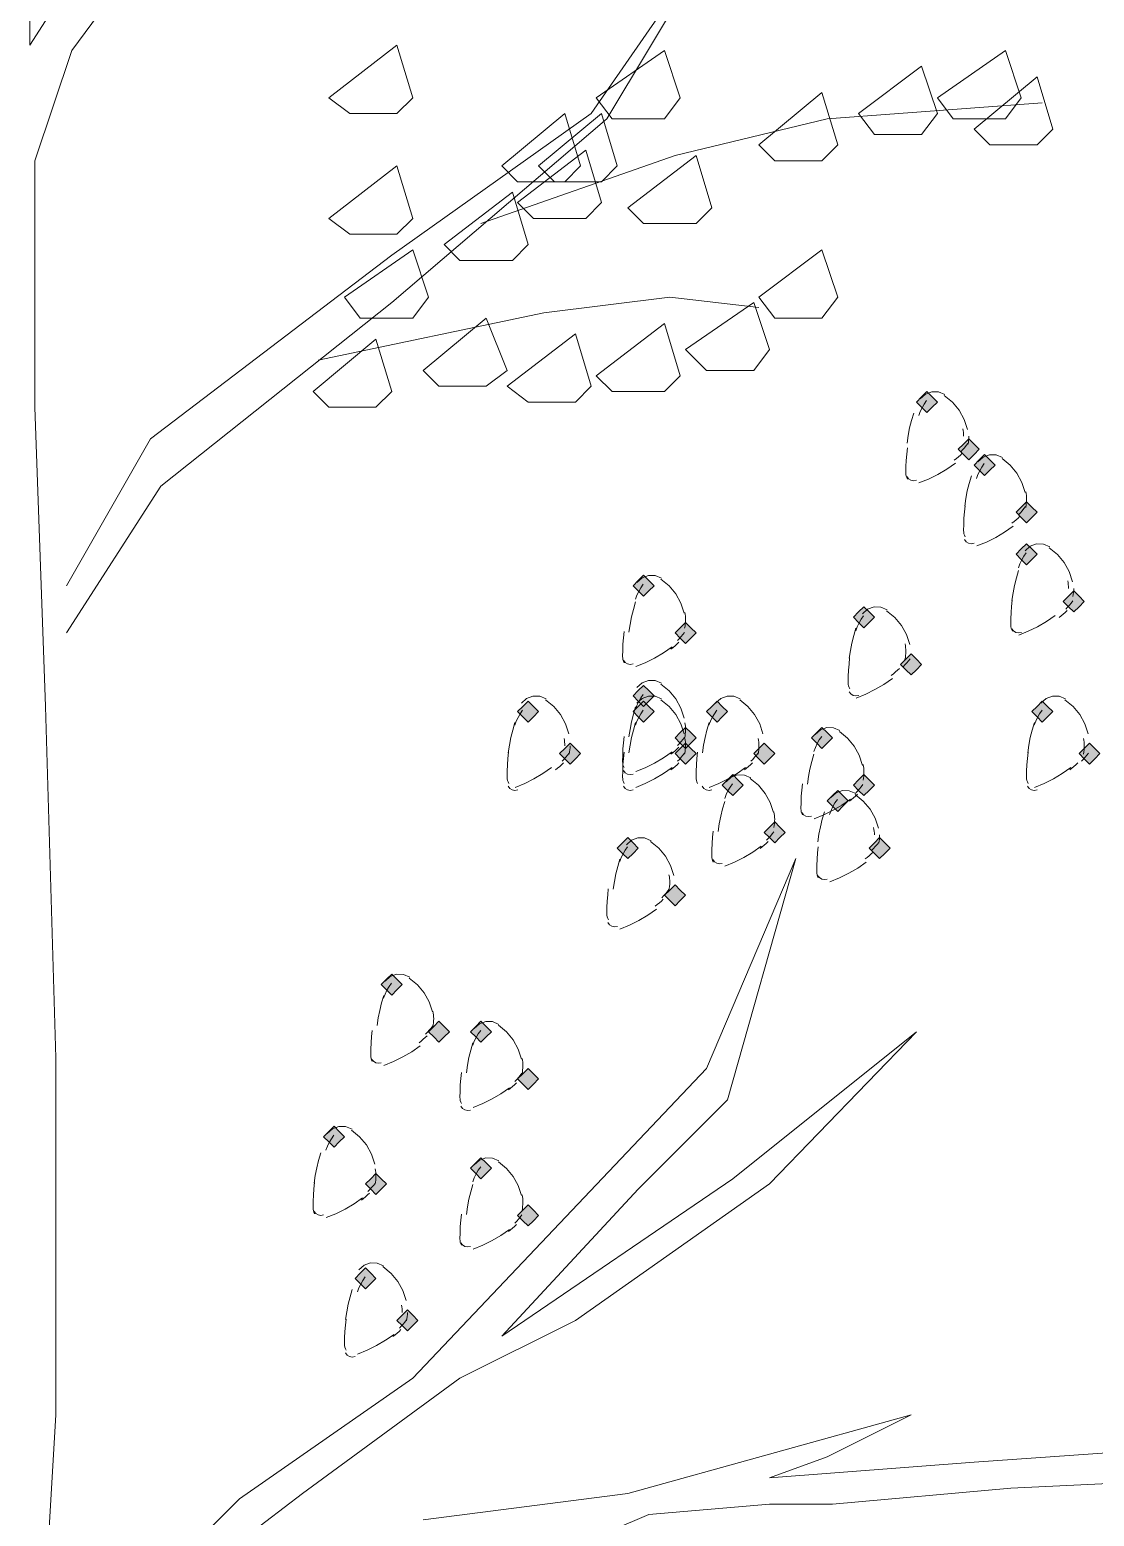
# Model space of a CAD drawing. Header units: millimetres. Extents: x 0 to 420, y 0 to 297.
# Drawn here: x 347.83 to 352.13, y 91.12 to 97.11 of the extents above; entities that cross this region are included whole.
import ezdxf

# ---------------------------------------------------------------- set-up
doc = ezdxf.new("R2010")
doc.units = ezdxf.units.MM

msp = doc.modelspace()

# ---------------------------------------------------------------- hatches: boundary and pattern name
for points in [[(351.4513, 95.6522), (351.4302, 95.631), (351.409, 95.6098), (351.4302, 95.5887), (351.4513, 95.5675), (351.4725, 95.5887), (351.4937, 95.6098), (351.4725, 95.631), (351.4513, 95.6522)], [(351.6207, 95.4617), (351.5995, 95.4405), (351.5783, 95.4193), (351.5995, 95.3982), (351.6207, 95.377), (351.6418, 95.3982), (351.663, 95.4193), (351.6418, 95.4405), (351.6207, 95.4617)], [(351.6842, 95.3982), (351.663, 95.377), (351.6418, 95.3558), (351.663, 95.3347), (351.6842, 95.3135), (351.7053, 95.3347), (351.7265, 95.3558), (351.7053, 95.377), (351.6842, 95.3982)], [(351.8535, 95.2077), (351.8323, 95.1865), (351.8112, 95.1653), (351.8323, 95.1441), (351.8535, 95.123), (351.8747, 95.1441), (351.8958, 95.1653), (351.8747, 95.1865), (351.8535, 95.2077)], [(351.8535, 95.0383), (351.8323, 95.0172), (351.8112, 94.996), (351.8323, 94.9748), (351.8535, 94.9537), (351.8747, 94.9748), (351.8958, 94.996), (351.8747, 95.0172), (351.8535, 95.0383)], [(350.3083, 94.9113), (350.2872, 94.8902), (350.266, 94.869), (350.2872, 94.8478), (350.3083, 94.8267), (350.3295, 94.8478), (350.3507, 94.869), (350.3295, 94.8902), (350.3083, 94.9113)], [(352.044, 94.8478), (352.0228, 94.8267), (352.0017, 94.8055), (352.0228, 94.7843), (352.044, 94.7632), (352.0652, 94.7843), (352.0863, 94.8055), (352.0652, 94.8267), (352.044, 94.8478)], [(351.1973, 94.7843), (351.1762, 94.7632), (351.155, 94.742), (351.1762, 94.7208), (351.1973, 94.6997), (351.2185, 94.7208), (351.2397, 94.742), (351.2185, 94.7632), (351.1973, 94.7843)], [(350.4777, 94.7208), (350.4565, 94.6997), (350.4353, 94.6785), (350.4565, 94.6573), (350.4777, 94.6362), (350.4988, 94.6573), (350.52, 94.6785), (350.4988, 94.6997), (350.4777, 94.7208)], [(351.3878, 94.5938), (351.3667, 94.5727), (351.3455, 94.5515), (351.3667, 94.5303), (351.3878, 94.5092), (351.409, 94.5303), (351.4302, 94.5515), (351.409, 94.5727), (351.3878, 94.5938)], [(350.3083, 94.4668), (350.2872, 94.4457), (350.266, 94.4245), (350.2872, 94.4033), (350.3083, 94.3822), (350.3295, 94.4033), (350.3507, 94.4245), (350.3295, 94.4457), (350.3083, 94.4668)], [(349.8427, 94.4033), (349.8215, 94.3822), (349.8003, 94.361), (349.8215, 94.3398), (349.8427, 94.3187), (349.8638, 94.3398), (349.885, 94.361), (349.8638, 94.3822), (349.8427, 94.4033)], [(350.3083, 94.4033), (350.2872, 94.3822), (350.266, 94.361), (350.2872, 94.3398), (350.3083, 94.3187), (350.3295, 94.3398), (350.3507, 94.361), (350.3295, 94.3822), (350.3083, 94.4033)], [(350.6047, 94.4033), (350.5835, 94.3822), (350.5623, 94.361), (350.5835, 94.3398), (350.6047, 94.3187), (350.6258, 94.3398), (350.647, 94.361), (350.6258, 94.3822), (350.6047, 94.4033)], [(351.917, 94.4033), (351.8958, 94.3822), (351.8747, 94.361), (351.8958, 94.3398), (351.917, 94.3187), (351.9382, 94.3398), (351.9593, 94.361), (351.9382, 94.3822), (351.917, 94.4033)], [(350.4777, 94.2975), (350.4565, 94.2763), (350.4353, 94.2552), (350.4565, 94.234), (350.4777, 94.2128), (350.4988, 94.234), (350.52, 94.2552), (350.4988, 94.2763), (350.4777, 94.2975)], [(351.028, 94.2975), (351.0068, 94.2763), (350.9857, 94.2552), (351.0068, 94.234), (351.028, 94.2128), (351.0492, 94.234), (351.0703, 94.2552), (351.0492, 94.2763), (351.028, 94.2975)], [(350.012, 94.234), (349.9908, 94.2128), (349.9697, 94.1917), (349.9908, 94.1705), (350.012, 94.1493), (350.0332, 94.1705), (350.0543, 94.1917), (350.0332, 94.2128), (350.012, 94.234)], [(350.4777, 94.234), (350.4565, 94.2128), (350.4353, 94.1917), (350.4565, 94.1705), (350.4777, 94.1493), (350.4988, 94.1705), (350.52, 94.1917), (350.4988, 94.2128), (350.4777, 94.234)], [(350.7952, 94.234), (350.774, 94.2128), (350.7528, 94.1917), (350.774, 94.1705), (350.7952, 94.1493), (350.8163, 94.1705), (350.8375, 94.1917), (350.8163, 94.2128), (350.7952, 94.234)], [(352.1075, 94.234), (352.0863, 94.2128), (352.0652, 94.1917), (352.0863, 94.1705), (352.1075, 94.1493), (352.1287, 94.1705), (352.1498, 94.1917), (352.1287, 94.2128), (352.1075, 94.234)], [(350.6682, 94.107), (350.647, 94.0858), (350.6258, 94.0647), (350.647, 94.0435), (350.6682, 94.0223), (350.6893, 94.0435), (350.7105, 94.0647), (350.6893, 94.0858), (350.6682, 94.107)], [(351.1973, 94.107), (351.1762, 94.0858), (351.155, 94.0647), (351.1762, 94.0435), (351.1973, 94.0223), (351.2185, 94.0435), (351.2397, 94.0647), (351.2185, 94.0858), (351.1973, 94.107)], [(351.0915, 94.0435), (351.0703, 94.0223), (351.0492, 94.0012), (351.0703, 93.98), (351.0915, 93.9588), (351.1127, 93.98), (351.1338, 94.0012), (351.1127, 94.0223), (351.0915, 94.0435)], [(350.8375, 93.9165), (350.8163, 93.8953), (350.7952, 93.8742), (350.8163, 93.853), (350.8375, 93.8318), (350.8587, 93.853), (350.8798, 93.8742), (350.8587, 93.8953), (350.8375, 93.9165)], [(350.2448, 93.853), (350.2237, 93.8318), (350.2025, 93.8107), (350.2237, 93.7895), (350.2448, 93.7683), (350.266, 93.7895), (350.2872, 93.8107), (350.266, 93.8318), (350.2448, 93.853)], [(351.2608, 93.853), (351.2397, 93.8318), (351.2185, 93.8107), (351.2397, 93.7895), (351.2608, 93.7683), (351.282, 93.7895), (351.3032, 93.8107), (351.282, 93.8318), (351.2608, 93.853)], [(350.4353, 93.6625), (350.4142, 93.6413), (350.393, 93.6202), (350.4142, 93.599), (350.4353, 93.5778), (350.4565, 93.599), (350.4777, 93.6202), (350.4565, 93.6413), (350.4353, 93.6625)], [(349.2923, 93.3027), (349.2712, 93.2815), (349.25, 93.2603), (349.2712, 93.2392), (349.2923, 93.218), (349.3135, 93.2392), (349.3347, 93.2603), (349.3135, 93.2815), (349.2923, 93.3027)], [(349.4828, 93.1122), (349.4617, 93.091), (349.4405, 93.0698), (349.4617, 93.0487), (349.4828, 93.0275), (349.504, 93.0487), (349.5252, 93.0698), (349.504, 93.091), (349.4828, 93.1122)], [(349.6522, 93.1122), (349.631, 93.091), (349.6098, 93.0698), (349.631, 93.0487), (349.6522, 93.0275), (349.6733, 93.0487), (349.6945, 93.0698), (349.6733, 93.091), (349.6522, 93.1122)], [(349.8427, 92.9217), (349.8215, 92.9005), (349.8003, 92.8793), (349.8215, 92.8582), (349.8427, 92.837), (349.8638, 92.8582), (349.885, 92.8793), (349.8638, 92.9005), (349.8427, 92.9217)], [(349.0595, 92.6888), (349.0383, 92.6677), (349.0172, 92.6465), (349.0383, 92.6253), (349.0595, 92.6042), (349.0807, 92.6253), (349.1018, 92.6465), (349.0807, 92.6677), (349.0595, 92.6888)], [(349.6522, 92.5618), (349.631, 92.5407), (349.6098, 92.5195), (349.631, 92.4983), (349.6522, 92.4772), (349.6733, 92.4983), (349.6945, 92.5195), (349.6733, 92.5407), (349.6522, 92.5618)], [(349.2288, 92.4983), (349.2077, 92.4772), (349.1865, 92.456), (349.2077, 92.4348), (349.2288, 92.4137), (349.25, 92.4348), (349.2712, 92.456), (349.25, 92.4772), (349.2288, 92.4983)], [(349.8427, 92.3713), (349.8215, 92.3502), (349.8003, 92.329), (349.8215, 92.3078), (349.8427, 92.2867), (349.8638, 92.3078), (349.885, 92.329), (349.8638, 92.3502), (349.8427, 92.3713)], [(349.1865, 92.1173), (349.1653, 92.0962), (349.1442, 92.075), (349.1653, 92.0538), (349.1865, 92.0327), (349.2077, 92.0538), (349.2288, 92.075), (349.2077, 92.0962), (349.1865, 92.1173)], [(349.3558, 91.948), (349.3347, 91.9268), (349.3135, 91.9057), (349.3347, 91.8845), (349.3558, 91.8633), (349.377, 91.8845), (349.3982, 91.9057), (349.377, 91.9268), (349.3558, 91.948)]]:
    msp.add_hatch(color=7).paths.add_polyline_path(points)

# ---------------------------------------------------------------- linework, layer by layer
at = {"lineweight": 13}
for points in [[(347.8318, 97.2397), (347.8318, 97.0492), (348.0223, 97.3455), (348.4668, 97.8535), (348.9325, 98.044), (349.9485, 98.5308), (350.8375, 99.4622), (350.6682, 99.1023), (350.1602, 98.5308), (349.6522, 98.2133), (348.9748, 97.8958), (349.4828, 97.8747), (348.7843, 97.7688), (348.4245, 97.5995), (348.0012, 97.028), (347.853, 96.5835), (347.853, 95.5887), (347.8953, 94.3822), (347.9377, 92.964), (347.9377, 91.5247), (347.853, 90.0853)], [(347.98, 94.869), (348.3187, 95.4617), (349.2923, 96.2025), (350.0967, 96.774), (350.6682, 97.5995)], [(347.98, 94.6785), (348.361, 95.2712), (349.2923, 96.012), (350.1602, 96.7528), (350.6682, 97.5995)], [(349.6522, 96.3295), (350.4353, 96.6047), (351.0492, 96.7528), (351.917, 96.8163)], [(348.996, 95.7792), (349.9062, 95.9697), (350.4142, 96.0332), (350.774, 95.9908)], [(351.5242, 95.6397), (351.4982, 95.6506), (351.4709, 95.6512), (351.4453, 95.6418), (351.4242, 95.6231)], [(351.4503, 95.6155), (351.4406, 95.6016), (351.432, 95.5868), (351.4248, 95.5714), (351.4188, 95.5555)], [(351.6154, 95.4991), (351.6023, 95.5397), (351.5818, 95.5766), (351.5547, 95.6091), (351.5217, 95.636)], [(351.3982, 95.5656), (351.3893, 95.5357), (351.3818, 95.5055), (351.3759, 95.475), (351.3714, 95.4442)], [(351.5995, 95.4723), (351.5993, 95.4797), (351.5987, 95.4872), (351.5977, 95.4946), (351.5963, 95.502)], [(351.6171, 95.439), (351.6187, 95.4472), (351.6198, 95.4555), (351.6205, 95.4639), (351.6207, 95.4723)], [(351.3727, 95.4248), (351.3701, 95.3996), (351.3682, 95.3745), (351.3671, 95.3493), (351.3667, 95.3241)], [(351.562, 95.3753), (351.5704, 95.3819), (351.5786, 95.3888), (351.5866, 95.3959), (351.5943, 95.4034)], [(351.5881, 95.4096), (351.5957, 95.4175), (351.603, 95.4256), (351.6101, 95.434), (351.6169, 95.4426)], [(351.4196, 95.2834), (351.4585, 95.2991), (351.4961, 95.3177), (351.5322, 95.339), (351.5667, 95.363)], [(351.6832, 95.3615), (351.6734, 95.3476), (351.6648, 95.3328), (351.6576, 95.3174), (351.6516, 95.3015)], [(351.757, 95.3857), (351.731, 95.3966), (351.7037, 95.3971), (351.6781, 95.3878), (351.6571, 95.3691)], [(351.8482, 95.2451), (351.8351, 95.2857), (351.8146, 95.3226), (351.7876, 95.3551), (351.7545, 95.382)], [(351.3667, 95.3241), (351.3671, 95.3176), (351.3682, 95.3113), (351.3702, 95.3051), (351.3729, 95.2992)], [(351.3704, 95.3092), (351.3775, 95.3002), (351.387, 95.2944), (351.3979, 95.2923), (351.4092, 95.2942)], [(351.631, 95.3116), (351.6221, 95.2817), (351.6146, 95.2515), (351.6087, 95.221), (351.6042, 95.1901)], [(351.8535, 95.2183), (351.8533, 95.2258), (351.8527, 95.2332), (351.8517, 95.2406), (351.8503, 95.248)], [(351.6056, 95.1919), (351.6029, 95.1668), (351.601, 95.1417), (351.5999, 95.1165), (351.5995, 95.0912)], [(351.8209, 95.1556), (351.8285, 95.1635), (351.8359, 95.1716), (351.843, 95.18), (351.8498, 95.1886)], [(351.85, 95.185), (351.8515, 95.1932), (351.8526, 95.2015), (351.8533, 95.2099), (351.8535, 95.2183)], [(351.6525, 95.0293), (351.6914, 95.0451), (351.729, 95.0637), (351.7651, 95.085), (351.7995, 95.109)], [(351.7948, 95.1213), (351.8032, 95.1279), (351.8115, 95.1348), (351.8194, 95.142), (351.8271, 95.1494)], [(351.5995, 95.0912), (351.5999, 95.0848), (351.6011, 95.0784), (351.603, 95.0723), (351.6057, 95.0664)], [(351.6032, 95.0552), (351.6103, 95.0462), (351.6198, 95.0405), (351.6308, 95.0383), (351.642, 95.0402)], [(351.8525, 95.0017), (351.8427, 94.9877), (351.8342, 94.973), (351.8269, 94.9576), (351.821, 94.9416)], [(351.9475, 95.0259), (351.9215, 95.0368), (351.8943, 95.0373), (351.8686, 95.028), (351.8476, 95.0092)], [(352.0388, 94.8853), (352.0256, 94.9258), (352.0052, 94.9628), (351.9781, 94.9952), (351.9451, 95.0222)], [(351.8215, 94.9306), (351.8126, 94.9007), (351.8052, 94.8705), (351.7992, 94.84), (351.7947, 94.8092)], [(350.3073, 94.8747), (350.2976, 94.8607), (350.289, 94.846), (350.2818, 94.8306), (350.2758, 94.8146)], [(350.3812, 94.8989), (350.3552, 94.9098), (350.3279, 94.9103), (350.3023, 94.901), (350.2812, 94.8822)], [(350.4724, 94.7583), (350.4593, 94.7988), (350.4388, 94.8358), (350.4117, 94.8682), (350.3787, 94.8952)], [(352.0228, 94.8584), (352.0226, 94.8659), (352.022, 94.8734), (352.021, 94.8808), (352.0196, 94.8881)], [(350.2763, 94.8036), (350.2674, 94.7737), (350.26, 94.7435), (350.254, 94.713), (350.2495, 94.6822)], [(351.7961, 94.8109), (351.7934, 94.7858), (351.7915, 94.7607), (351.7904, 94.7355), (351.79, 94.7102)], [(352.0114, 94.7746), (352.019, 94.7825), (352.0264, 94.7906), (352.0334, 94.799), (352.0402, 94.8076)], [(352.0405, 94.8251), (352.042, 94.8334), (352.0431, 94.8417), (352.0438, 94.85), (352.044, 94.8584)], [(350.4777, 94.7314), (350.4775, 94.7389), (350.4769, 94.7464), (350.4759, 94.7538), (350.4744, 94.7611)], [(351.1963, 94.7477), (351.1866, 94.7337), (351.178, 94.719), (351.1707, 94.7036), (351.1648, 94.6876)], [(351.2913, 94.7719), (351.2653, 94.7828), (351.2381, 94.7833), (351.2124, 94.774), (351.1914, 94.7552)], [(351.3826, 94.6313), (351.3694, 94.6718), (351.349, 94.7088), (351.3219, 94.7412), (351.2889, 94.7682)], [(351.8218, 94.6695), (351.8607, 94.6853), (351.8983, 94.7038), (351.9344, 94.7251), (351.9689, 94.7492)], [(351.9853, 94.7403), (351.9937, 94.7469), (352.0019, 94.7538), (352.0099, 94.761), (352.0176, 94.7684)], [(350.2297, 94.6839), (350.2271, 94.6588), (350.2252, 94.6337), (350.2241, 94.6085), (350.2237, 94.5832)], [(350.4451, 94.6476), (350.4527, 94.6555), (350.46, 94.6636), (350.4671, 94.672), (350.4739, 94.6806)], [(350.4742, 94.6981), (350.4757, 94.7064), (350.4768, 94.7147), (350.4775, 94.723), (350.4777, 94.7314)], [(351.1653, 94.6978), (351.1564, 94.6679), (351.149, 94.6377), (351.143, 94.6071), (351.1385, 94.5763)], [(351.79, 94.7102), (351.7904, 94.7038), (351.7916, 94.6974), (351.7935, 94.6913), (351.7962, 94.6854)], [(351.7937, 94.6953), (351.8008, 94.6864), (351.8104, 94.6806), (351.8213, 94.6785), (351.8326, 94.6804)], [(350.2766, 94.5425), (350.3155, 94.5582), (350.3531, 94.5768), (350.3893, 94.5981), (350.4237, 94.6222)], [(350.419, 94.6133), (350.4274, 94.6199), (350.4356, 94.6268), (350.4436, 94.634), (350.4513, 94.6414)], [(351.3667, 94.6044), (351.3665, 94.6119), (351.3658, 94.6194), (351.3648, 94.6268), (351.3634, 94.6341)], [(350.2237, 94.5832), (350.2241, 94.5768), (350.2252, 94.5705), (350.2272, 94.5643), (350.2299, 94.5584)], [(350.2274, 94.5683), (350.2345, 94.5594), (350.244, 94.5536), (350.2549, 94.5515), (350.2662, 94.5534)], [(351.1399, 94.5781), (351.1373, 94.553), (351.1354, 94.5278), (351.1342, 94.5027), (351.1338, 94.4774)], [(351.3552, 94.5418), (351.3629, 94.5496), (351.3702, 94.5578), (351.3773, 94.5661), (351.3841, 94.5747)], [(351.3631, 94.5711), (351.3647, 94.5794), (351.3658, 94.5877), (351.3665, 94.596), (351.3667, 94.6044)], [(351.308, 94.5075), (351.3164, 94.5141), (351.3246, 94.521), (351.3326, 94.5281), (351.3403, 94.5356)], [(350.3812, 94.4756), (350.3552, 94.4865), (350.3279, 94.487), (350.3023, 94.4777), (350.2812, 94.4589)], [(350.4724, 94.3349), (350.4593, 94.3755), (350.4388, 94.4125), (350.4117, 94.4449), (350.3787, 94.4718)], [(351.1338, 94.4774), (351.1342, 94.471), (351.1354, 94.4646), (351.1373, 94.4585), (351.14, 94.4526)], [(351.1375, 94.4413), (351.1447, 94.4324), (351.1542, 94.4266), (351.1651, 94.4245), (351.1764, 94.4264)], [(351.1656, 94.4155), (351.2046, 94.4313), (351.2421, 94.4498), (351.2783, 94.4712), (351.3127, 94.4952)], [(349.9155, 94.4121), (349.8895, 94.423), (349.8623, 94.4235), (349.8366, 94.4141), (349.8156, 94.3954)], [(350.0068, 94.2714), (349.9936, 94.312), (349.9731, 94.349), (349.9461, 94.3814), (349.9131, 94.4083)], [(350.2763, 94.3802), (350.2674, 94.3504), (350.26, 94.3202), (350.254, 94.2896), (350.2495, 94.2588)], [(350.3073, 94.4302), (350.2976, 94.4162), (350.289, 94.4015), (350.2818, 94.3861), (350.2758, 94.3701)], [(350.3812, 94.4121), (350.3552, 94.423), (350.3279, 94.4235), (350.3023, 94.4141), (350.2812, 94.3954)], [(350.4724, 94.2714), (350.4593, 94.312), (350.4388, 94.349), (350.4117, 94.3814), (350.3787, 94.4083)], [(350.6987, 94.4121), (350.6727, 94.423), (350.6454, 94.4235), (350.6198, 94.4141), (350.5987, 94.3954)], [(350.7899, 94.2714), (350.7768, 94.312), (350.7563, 94.349), (350.7292, 94.3814), (350.6962, 94.4083)], [(352.011, 94.4121), (351.985, 94.423), (351.9578, 94.4235), (351.9321, 94.4141), (351.9111, 94.3954)], [(352.1022, 94.2714), (352.0891, 94.312), (352.0686, 94.349), (352.0416, 94.3814), (352.0085, 94.4083)], [(349.8205, 94.3667), (349.8107, 94.3527), (349.8022, 94.338), (349.7949, 94.3226), (349.789, 94.3066)], [(350.3073, 94.3667), (350.2976, 94.3527), (350.289, 94.338), (350.2818, 94.3226), (350.2758, 94.3066)], [(350.6037, 94.3667), (350.5939, 94.3527), (350.5854, 94.338), (350.5781, 94.3226), (350.5722, 94.3066)], [(351.916, 94.3667), (351.9062, 94.3527), (351.8977, 94.338), (351.8904, 94.3226), (351.8845, 94.3066)], [(349.7895, 94.3167), (349.7806, 94.2869), (349.7732, 94.2567), (349.7672, 94.2261), (349.7627, 94.1953)], [(350.2297, 94.2606), (350.2271, 94.2355), (350.2252, 94.2104), (350.2241, 94.1852), (350.2237, 94.1599)], [(350.2763, 94.3167), (350.2674, 94.2869), (350.26, 94.2567), (350.254, 94.2261), (350.2495, 94.1953)], [(350.4742, 94.2536), (350.4757, 94.2619), (350.4768, 94.2702), (350.4775, 94.2785), (350.4777, 94.2869)], [(350.4777, 94.2869), (350.4775, 94.2944), (350.4769, 94.3019), (350.4759, 94.3093), (350.4744, 94.3166)], [(350.5727, 94.3167), (350.5638, 94.2869), (350.5563, 94.2567), (350.5504, 94.2261), (350.5459, 94.1953)], [(351.027, 94.2609), (351.0172, 94.2469), (351.0087, 94.2322), (351.0014, 94.2168), (350.9955, 94.2008)], [(351.1009, 94.2851), (351.0748, 94.296), (351.0476, 94.2965), (351.0219, 94.2871), (351.0009, 94.2684)], [(351.1921, 94.1444), (351.1789, 94.185), (351.1585, 94.222), (351.1314, 94.2544), (351.0984, 94.2813)], [(351.885, 94.3167), (351.8761, 94.2869), (351.8687, 94.2567), (351.8627, 94.2261), (351.8582, 94.1953)], [(349.9908, 94.2234), (349.9906, 94.2309), (349.99, 94.2384), (349.989, 94.2458), (349.9876, 94.2532)], [(350.0085, 94.1902), (350.01, 94.1984), (350.0111, 94.2067), (350.0118, 94.2151), (350.012, 94.2234)], [(350.419, 94.19), (350.4274, 94.1966), (350.4356, 94.2035), (350.4436, 94.2106), (350.4513, 94.2181)], [(350.4451, 94.2243), (350.4527, 94.2321), (350.46, 94.2403), (350.4671, 94.2486), (350.4739, 94.2573)], [(350.4742, 94.1902), (350.4757, 94.1984), (350.4768, 94.2067), (350.4775, 94.2151), (350.4777, 94.2234)], [(350.4777, 94.2234), (350.4775, 94.2309), (350.4769, 94.2384), (350.4759, 94.2458), (350.4744, 94.2532)], [(350.7705, 94.1902), (350.772, 94.1984), (350.7731, 94.2067), (350.7738, 94.2151), (350.774, 94.2234)], [(350.774, 94.2234), (350.7738, 94.2309), (350.7732, 94.2384), (350.7722, 94.2458), (350.7708, 94.2532)], [(352.0828, 94.1902), (352.0844, 94.1984), (352.0855, 94.2067), (352.0861, 94.2151), (352.0863, 94.2234)], [(352.0863, 94.2234), (352.0861, 94.2309), (352.0855, 94.2384), (352.0845, 94.2458), (352.0831, 94.2532)], [(349.7641, 94.1971), (349.7614, 94.172), (349.7595, 94.1468), (349.7584, 94.1216), (349.758, 94.0964)], [(349.9533, 94.1265), (349.9617, 94.1331), (349.9699, 94.1399), (349.9779, 94.1471), (349.9856, 94.1545)], [(349.9794, 94.1607), (349.987, 94.1686), (349.9944, 94.1768), (350.0015, 94.1851), (350.0083, 94.1937)], [(350.2297, 94.1971), (350.2271, 94.172), (350.2252, 94.1468), (350.2241, 94.1216), (350.2237, 94.0964)], [(350.2237, 94.1599), (350.2241, 94.1535), (350.2252, 94.1471), (350.2272, 94.141), (350.2299, 94.1351)], [(350.2766, 94.1192), (350.3155, 94.1349), (350.3531, 94.1535), (350.3893, 94.1748), (350.4237, 94.1988)], [(350.419, 94.1265), (350.4274, 94.1331), (350.4356, 94.1399), (350.4436, 94.1471), (350.4513, 94.1545)], [(350.4451, 94.1607), (350.4527, 94.1686), (350.46, 94.1768), (350.4671, 94.1851), (350.4739, 94.1937)], [(350.5261, 94.1971), (350.5234, 94.172), (350.5215, 94.1468), (350.5204, 94.1216), (350.52, 94.0964)], [(350.7153, 94.1265), (350.7237, 94.1331), (350.732, 94.1399), (350.7399, 94.1471), (350.7476, 94.1545)], [(350.7414, 94.1607), (350.749, 94.1686), (350.7564, 94.1768), (350.7635, 94.1851), (350.7703, 94.1937)], [(350.996, 94.1897), (350.9871, 94.1599), (350.9797, 94.1297), (350.9737, 94.0991), (350.9692, 94.0683)], [(351.1973, 94.1176), (351.1971, 94.1251), (351.1965, 94.1325), (351.1955, 94.1399), (351.1941, 94.1473)], [(351.8596, 94.1971), (351.8569, 94.172), (351.855, 94.1468), (351.8539, 94.1216), (351.8535, 94.0964)], [(352.0277, 94.1265), (352.0361, 94.1331), (352.0443, 94.1399), (352.0522, 94.1471), (352.0599, 94.1545)], [(352.0749, 94.1607), (352.0825, 94.1686), (352.0899, 94.1768), (352.0969, 94.1851), (352.1037, 94.1937)], [(349.758, 94.0964), (349.7584, 94.09), (349.7596, 94.0836), (349.7615, 94.0775), (349.7642, 94.0716)], [(349.7898, 94.0557), (349.8287, 94.0714), (349.8663, 94.09), (349.9024, 94.1113), (349.9369, 94.1353)], [(350.2237, 94.0964), (350.2241, 94.09), (350.2252, 94.0836), (350.2272, 94.0775), (350.2299, 94.0716)], [(350.2274, 94.1238), (350.2345, 94.1149), (350.244, 94.1091), (350.2549, 94.107), (350.2662, 94.1089)], [(350.2766, 94.0557), (350.3155, 94.0714), (350.3531, 94.09), (350.3893, 94.1113), (350.4237, 94.1353)], [(350.52, 94.0964), (350.5204, 94.09), (350.5216, 94.0836), (350.5235, 94.0775), (350.5262, 94.0716)], [(350.573, 94.0557), (350.6119, 94.0714), (350.6495, 94.09), (350.6856, 94.1113), (350.72, 94.1353)], [(350.741, 94.0946), (350.715, 94.1055), (350.6877, 94.106), (350.6621, 94.0966), (350.6411, 94.0779)], [(350.8322, 93.954), (350.8191, 93.9945), (350.7986, 94.0315), (350.7716, 94.0639), (350.7385, 94.0909)], [(351.1938, 94.0843), (351.1954, 94.0926), (351.1965, 94.1008), (351.1971, 94.1092), (351.1973, 94.1176)], [(351.8535, 94.0964), (351.8539, 94.09), (351.8551, 94.0836), (351.857, 94.0775), (351.8597, 94.0716)], [(351.8853, 94.0557), (351.9242, 94.0714), (351.9618, 94.09), (351.9979, 94.1113), (352.0324, 94.1353)], [(349.7617, 94.0603), (349.7688, 94.0514), (349.7783, 94.0456), (349.7893, 94.0435), (349.8005, 94.0454)], [(350.2274, 94.0603), (350.2345, 94.0514), (350.244, 94.0456), (350.2549, 94.0435), (350.2662, 94.0454)], [(350.5449, 94.0603), (350.552, 94.0514), (350.5615, 94.0456), (350.5724, 94.0435), (350.5837, 94.0454)], [(350.6672, 94.0704), (350.6574, 94.0564), (350.6488, 94.0417), (350.6416, 94.0263), (350.6356, 94.0103)], [(350.9494, 94.0701), (350.9468, 94.045), (350.9449, 94.0198), (350.9437, 93.9947), (350.9433, 93.9694)], [(351.1644, 94.0311), (351.1383, 94.042), (351.1111, 94.0425), (351.0854, 94.0331), (351.0644, 94.0144)], [(351.1387, 93.9995), (351.1471, 94.0061), (351.1553, 94.013), (351.1632, 94.0201), (351.1709, 94.0276)], [(351.2556, 93.8904), (351.2424, 93.931), (351.222, 93.968), (351.1949, 94.0004), (351.1619, 94.0273)], [(351.1647, 94.0338), (351.1724, 94.0416), (351.1797, 94.0498), (351.1868, 94.0581), (351.1936, 94.0667)], [(351.8572, 94.0603), (351.8643, 94.0514), (351.8738, 94.0456), (351.8847, 94.0435), (351.896, 94.0454)], [(350.6362, 93.9992), (350.6273, 93.9694), (350.6198, 93.9392), (350.6138, 93.9086), (350.6093, 93.8778)], [(350.9433, 93.9694), (350.9437, 93.963), (350.9449, 93.9566), (350.9468, 93.9505), (350.9495, 93.9446)], [(350.9963, 93.9287), (351.0352, 93.9444), (351.0728, 93.963), (351.1089, 93.9843), (351.1434, 94.0083)], [(351.0905, 94.0069), (351.0807, 93.9929), (351.0722, 93.9782), (351.0649, 93.9628), (351.059, 93.9468)], [(350.834, 93.8938), (350.8355, 93.9021), (350.8366, 93.9104), (350.8373, 93.9187), (350.8375, 93.9271)], [(350.8375, 93.9271), (350.8373, 93.9346), (350.8367, 93.942), (350.8357, 93.9495), (350.8342, 93.9568)], [(350.9471, 93.9545), (350.9542, 93.9455), (350.9637, 93.9398), (350.9746, 93.9377), (350.9859, 93.9396)], [(351.0383, 93.9569), (351.0294, 93.9271), (351.022, 93.8969), (351.016, 93.8663), (351.0115, 93.8355)], [(350.3388, 93.8406), (350.3128, 93.8515), (350.2856, 93.852), (350.2599, 93.8426), (350.2389, 93.8239)], [(350.5896, 93.8796), (350.5869, 93.8545), (350.585, 93.8293), (350.5839, 93.8041), (350.5835, 93.7789)], [(350.8049, 93.8432), (350.8125, 93.8511), (350.8199, 93.8593), (350.8269, 93.8676), (350.8338, 93.8762)], [(351.2397, 93.8636), (351.2395, 93.8711), (351.2389, 93.8786), (351.2378, 93.886), (351.2364, 93.8933)], [(351.2573, 93.8303), (351.2589, 93.8385), (351.26, 93.8469), (351.2606, 93.8552), (351.2608, 93.8636)], [(350.2438, 93.8164), (350.2341, 93.8024), (350.2255, 93.7877), (350.2183, 93.7723), (350.2123, 93.7563)], [(350.4301, 93.6999), (350.4169, 93.7405), (350.3965, 93.7775), (350.3694, 93.8099), (350.3364, 93.8368)], [(350.6365, 93.7382), (350.6754, 93.7539), (350.713, 93.7725), (350.7491, 93.7938), (350.7835, 93.8178)], [(350.7788, 93.809), (350.7872, 93.8156), (350.7954, 93.8225), (350.8034, 93.8296), (350.8111, 93.8371)], [(351.0129, 93.8161), (351.0103, 93.791), (351.0083, 93.7659), (351.0072, 93.7407), (351.0068, 93.7154)], [(351.2022, 93.7667), (351.2106, 93.7733), (351.2188, 93.7801), (351.2267, 93.7873), (351.2344, 93.7947)], [(351.2282, 93.8009), (351.2359, 93.8088), (351.2432, 93.8169), (351.2503, 93.8253), (351.2571, 93.8339)], [(348.1917, 90.6992), (348.6785, 91.186), (349.377, 91.6728), (350.5623, 92.9217), (350.9222, 93.7683), (350.647, 92.7947), (350.2872, 92.4348), (349.7368, 91.8422), (350.6682, 92.4772), (351.409, 93.0698), (350.8163, 92.456), (350.0332, 91.9057)], [(350.2128, 93.7664), (350.2039, 93.7366), (350.1965, 93.7063), (350.1905, 93.6758), (350.186, 93.645)], [(350.5835, 93.7789), (350.5839, 93.7724), (350.5851, 93.7661), (350.587, 93.76), (350.5897, 93.7541)], [(350.5872, 93.764), (350.5943, 93.755), (350.6038, 93.7493), (350.6148, 93.7472), (350.626, 93.7491)], [(351.0598, 93.6747), (351.0987, 93.6904), (351.1363, 93.709), (351.1724, 93.7303), (351.2069, 93.7543)], [(350.4106, 93.6398), (350.4122, 93.6481), (350.4133, 93.6563), (350.4139, 93.6647), (350.4142, 93.6731)], [(350.4142, 93.6731), (350.414, 93.6806), (350.4134, 93.688), (350.4124, 93.6954), (350.4109, 93.7028)], [(351.0068, 93.7154), (351.0072, 93.709), (351.0084, 93.7026), (351.0103, 93.6965), (351.013, 93.6906)], [(351.0106, 93.7005), (351.0177, 93.6915), (351.0272, 93.6858), (351.0381, 93.6837), (351.0494, 93.6855)], [(350.1662, 93.6467), (350.1636, 93.6217), (350.1617, 93.5965), (350.1606, 93.5713), (350.1602, 93.5461)], [(350.3555, 93.5762), (350.3639, 93.5827), (350.3721, 93.5896), (350.3801, 93.5968), (350.3878, 93.6042)], [(350.3816, 93.6104), (350.3892, 93.6183), (350.3965, 93.6264), (350.4036, 93.6348), (350.4104, 93.6434)], [(350.1602, 93.5461), (350.1605, 93.5396), (350.1617, 93.5333), (350.1637, 93.5271), (350.1664, 93.5213)], [(350.2131, 93.4842), (350.252, 93.4999), (350.2896, 93.5185), (350.3258, 93.5398), (350.3602, 93.5638)], [(350.1639, 93.51), (350.171, 93.501), (350.1805, 93.4953), (350.1914, 93.4932), (350.2027, 93.495)], [(349.3652, 93.2902), (349.3392, 93.3011), (349.3119, 93.3017), (349.2863, 93.2923), (349.2652, 93.2736)], [(349.2913, 93.2661), (349.2816, 93.2521), (349.273, 93.2373), (349.2658, 93.2219), (349.2598, 93.2059)], [(349.4564, 93.1496), (349.4432, 93.1902), (349.4228, 93.2271), (349.3957, 93.2596), (349.3627, 93.2865)], [(349.2603, 93.2161), (349.2514, 93.1862), (349.244, 93.156), (349.238, 93.1255), (349.2335, 93.0947)], [(349.4581, 93.0895), (349.4597, 93.0977), (349.4608, 93.106), (349.4615, 93.1144), (349.4617, 93.1227)], [(349.4617, 93.1227), (349.4615, 93.1302), (349.4609, 93.1377), (349.4598, 93.1451), (349.4584, 93.1525)], [(349.2137, 93.0752), (349.2111, 93.0502), (349.2092, 93.025), (349.2081, 92.9998), (349.2077, 92.9746)], [(349.4291, 93.0601), (349.4367, 93.068), (349.444, 93.0761), (349.4511, 93.0845), (349.4579, 93.0931)], [(349.6512, 93.0755), (349.6414, 93.0615), (349.6329, 93.0468), (349.6256, 93.0314), (349.6197, 93.0154)], [(349.725, 93.0997), (349.699, 93.1106), (349.6717, 93.1112), (349.6461, 93.1018), (349.6251, 93.0831)], [(349.8162, 92.9591), (349.8031, 92.9997), (349.7826, 93.0366), (349.7556, 93.0691), (349.7225, 93.096)], [(349.2606, 92.9339), (349.2995, 92.9496), (349.3371, 92.9681), (349.3732, 92.9895), (349.4077, 93.0135)], [(349.403, 93.0258), (349.4114, 93.0324), (349.4196, 93.0393), (349.4276, 93.0465), (349.4353, 93.0539)], [(349.6202, 93.0256), (349.6113, 92.9957), (349.6038, 92.9655), (349.5979, 92.935), (349.5934, 92.9041)], [(349.2077, 92.9746), (349.2081, 92.9681), (349.2092, 92.9618), (349.2112, 92.9556), (349.2139, 92.9498)], [(349.2114, 92.9597), (349.2185, 92.9507), (349.228, 92.945), (349.2389, 92.9428), (349.2502, 92.9447)], [(349.8215, 92.9322), (349.8213, 92.9397), (349.8207, 92.9472), (349.8197, 92.9546), (349.8182, 92.962)], [(349.5736, 92.9059), (349.5709, 92.8808), (349.569, 92.8557), (349.5679, 92.8305), (349.5675, 92.8053)], [(349.7889, 92.8696), (349.7965, 92.8775), (349.8039, 92.8856), (349.8109, 92.894), (349.8178, 92.9026)], [(349.818, 92.899), (349.8195, 92.9072), (349.8206, 92.9155), (349.8213, 92.9239), (349.8215, 92.9322)], [(349.6205, 92.7645), (349.6594, 92.7803), (349.697, 92.7988), (349.7331, 92.8201), (349.7675, 92.8442)], [(349.7628, 92.8353), (349.7712, 92.8419), (349.7794, 92.8488), (349.7874, 92.856), (349.7951, 92.8634)], [(349.5675, 92.8053), (349.5679, 92.7988), (349.5691, 92.7924), (349.571, 92.7863), (349.5737, 92.7804)], [(349.5712, 92.7692), (349.5783, 92.7602), (349.5878, 92.7545), (349.5988, 92.7523), (349.61, 92.7542)], [(349.0585, 92.6522), (349.0487, 92.6382), (349.0402, 92.6235), (349.0329, 92.6081), (349.027, 92.5921)], [(349.1323, 92.6764), (349.1063, 92.6873), (349.0791, 92.6878), (349.0534, 92.6785), (349.0324, 92.6597)], [(349.2236, 92.5358), (349.2104, 92.5763), (349.19, 92.6133), (349.1629, 92.6457), (349.1299, 92.6727)], [(349.0063, 92.5811), (348.9974, 92.5512), (348.99, 92.521), (348.984, 92.4905), (348.9795, 92.4596)], [(349.6512, 92.5252), (349.6414, 92.5112), (349.6329, 92.4965), (349.6256, 92.4811), (349.6197, 92.4651)], [(349.725, 92.5494), (349.699, 92.5603), (349.6717, 92.5608), (349.6461, 92.5515), (349.6251, 92.5327)], [(349.8162, 92.4088), (349.8031, 92.4493), (349.7826, 92.4863), (349.7556, 92.5187), (349.7225, 92.5457)], [(348.9809, 92.4614), (348.9783, 92.4363), (348.9764, 92.4112), (348.9752, 92.386), (348.9748, 92.3607)], [(349.2253, 92.4545), (349.2269, 92.4627), (349.228, 92.471), (349.2286, 92.4794), (349.2288, 92.4877)], [(349.2288, 92.4877), (349.2286, 92.4952), (349.228, 92.5027), (349.227, 92.5101), (349.2256, 92.5175)], [(349.1702, 92.3908), (349.1786, 92.3974), (349.1868, 92.4043), (349.1947, 92.4115), (349.2024, 92.4189)], [(349.1962, 92.4251), (349.2039, 92.433), (349.2112, 92.4411), (349.2183, 92.4495), (349.2251, 92.4581)], [(349.6202, 92.4541), (349.6113, 92.4242), (349.6038, 92.394), (349.5979, 92.3635), (349.5934, 92.3327)], [(349.8215, 92.3819), (349.8213, 92.3894), (349.8207, 92.3969), (349.8197, 92.4043), (349.8182, 92.4117)], [(348.9748, 92.3607), (348.9752, 92.3543), (348.9764, 92.3479), (348.9783, 92.3418), (348.981, 92.3359)], [(348.9785, 92.3458), (348.9857, 92.3369), (348.9952, 92.3311), (349.0061, 92.329), (349.0174, 92.3309)], [(349.0278, 92.32), (349.0667, 92.3358), (349.1043, 92.3543), (349.1404, 92.3756), (349.1749, 92.3997)], [(349.818, 92.3486), (349.8195, 92.3569), (349.8206, 92.3652), (349.8213, 92.3735), (349.8215, 92.3819)], [(349.5736, 92.3344), (349.5709, 92.3093), (349.569, 92.2842), (349.5679, 92.259), (349.5675, 92.2337)], [(349.7628, 92.2638), (349.7712, 92.2704), (349.7794, 92.2773), (349.7874, 92.2845), (349.7951, 92.2919)], [(349.7889, 92.2981), (349.7965, 92.306), (349.8039, 92.3141), (349.8109, 92.3225), (349.8178, 92.3311)], [(349.5675, 92.2337), (349.5679, 92.2273), (349.5691, 92.2209), (349.571, 92.2148), (349.5737, 92.2089)], [(349.6205, 92.193), (349.6594, 92.2088), (349.697, 92.2273), (349.7331, 92.2486), (349.7675, 92.2727)], [(349.5712, 92.2188), (349.5783, 92.2099), (349.5878, 92.2041), (349.5988, 92.202), (349.61, 92.2039)], [(349.2594, 92.1261), (349.2334, 92.137), (349.2061, 92.1375), (349.1805, 92.1281), (349.1594, 92.1094)], [(349.3506, 91.9854), (349.3374, 92.026), (349.317, 92.063), (349.2899, 92.0954), (349.2568, 92.1223)], [(349.1855, 92.0807), (349.1757, 92.0667), (349.1672, 92.052), (349.1599, 92.0366), (349.154, 92.0206)], [(349.1333, 92.0307), (349.1244, 92.0009), (349.117, 91.9707), (349.111, 91.9401), (349.1065, 91.9093)], [(349.3347, 91.9374), (349.3344, 91.9449), (349.3338, 91.9524), (349.3328, 91.9598), (349.3314, 91.9671)], [(349.3523, 91.9041), (349.3538, 91.9124), (349.3549, 91.9207), (349.3556, 91.929), (349.3558, 91.9374)], [(350.0332, 91.9057), (349.5675, 91.6728), (348.9325, 91.2072), (348.488, 90.8685)], [(349.1079, 91.9111), (349.1053, 91.886), (349.1034, 91.8608), (349.1022, 91.8357), (349.1018, 91.8104)], [(349.2972, 91.8405), (349.3056, 91.8471), (349.3138, 91.854), (349.3217, 91.8611), (349.3294, 91.8686)], [(349.3232, 91.8748), (349.3309, 91.8826), (349.3382, 91.8908), (349.3453, 91.8991), (349.3521, 91.9077)], [(349.1018, 91.8104), (349.1022, 91.804), (349.1034, 91.7976), (349.1053, 91.7915), (349.108, 91.7856)], [(349.1548, 91.7697), (349.1937, 91.7854), (349.2313, 91.804), (349.2674, 91.8253), (349.3019, 91.8493)], [(349.1055, 91.7744), (349.1126, 91.7654), (349.1222, 91.7596), (349.1331, 91.7575), (349.1444, 91.7594)], [(349.4193, 91.1013), (350.2448, 91.2072), (351.3878, 91.5247), (351.0492, 91.3553), (350.8163, 91.2707), (351.6418, 91.3342), (352.8483, 91.4188), (353.7585, 91.5458), (353.1023, 91.3553), (352.7637, 91.3342), (352.2133, 91.2495), (351.79, 91.2283), (351.0703, 91.1648), (350.8163, 91.1648), (350.3295, 91.1225), (350.1813, 91.059)]]:
    msp.add_lwpolyline(points, dxfattribs=at)
for points in [[(349.3135, 97.0492), (349.0383, 96.8375), (349.123, 96.774), (349.3135, 96.774), (349.377, 96.8375)], [(350.393, 97.028), (350.1178, 96.8375), (350.1813, 96.7528), (350.393, 96.7528), (350.4565, 96.8375)], [(351.7688, 97.028), (351.4937, 96.8375), (351.5572, 96.7528), (351.7688, 96.7528), (351.8323, 96.8375)], [(351.4302, 96.9645), (351.1762, 96.774), (351.2397, 96.6893), (351.4302, 96.6893), (351.4937, 96.774)], [(351.8958, 96.9222), (351.6418, 96.7105), (351.7053, 96.647), (351.8958, 96.647), (351.9593, 96.7105)], [(351.028, 96.8587), (350.774, 96.647), (350.8375, 96.5835), (351.028, 96.5835), (351.0915, 96.647)], [(349.9908, 96.774), (349.7368, 96.5623), (349.8003, 96.4988), (349.9908, 96.4988), (350.0543, 96.5623)], [(350.139, 96.774), (349.885, 96.5623), (349.9485, 96.4988), (350.139, 96.4988), (350.2025, 96.5623)], [(350.0755, 96.6258), (349.8003, 96.4142), (349.8638, 96.3507), (350.0755, 96.3507), (350.139, 96.4142)], [(350.52, 96.6047), (350.2448, 96.393), (350.3083, 96.3295), (350.52, 96.3295), (350.5835, 96.393)], [(349.3135, 96.5623), (349.0383, 96.3507), (349.123, 96.2872), (349.3135, 96.2872), (349.377, 96.3507)], [(349.7792, 96.4565), (349.504, 96.2448), (349.5675, 96.1813), (349.7792, 96.1813), (349.8427, 96.2448)], [(349.377, 96.2237), (349.1018, 96.0332), (349.1653, 95.9485), (349.377, 95.9485), (349.4405, 96.0332)], [(351.028, 96.2237), (350.774, 96.0332), (350.8375, 95.9485), (351.028, 95.9485), (351.0915, 96.0332)], [(350.7528, 96.012), (350.4777, 95.8215), (350.5623, 95.7368), (350.7528, 95.7368), (350.8163, 95.8215)], [(349.6733, 95.9485), (349.4193, 95.7368), (349.4828, 95.6733), (349.6733, 95.6733), (349.758, 95.7368)], [(350.0332, 95.885), (349.758, 95.6733), (349.8427, 95.6098), (350.0332, 95.6098), (350.0967, 95.6733)], [(350.393, 95.9273), (350.1178, 95.7157), (350.1813, 95.6522), (350.393, 95.6522), (350.4565, 95.7157)], [(349.2288, 95.8638), (348.9748, 95.6522), (349.0383, 95.5887), (349.2288, 95.5887), (349.2923, 95.6522)]]:
    msp.add_lwpolyline(points, close=True, dxfattribs=at)
at = {"lineweight": 0}
for points in [[(351.4513, 95.6522), (351.4302, 95.631), (351.409, 95.6098), (351.4302, 95.5887), (351.4513, 95.5675), (351.4725, 95.5887), (351.4937, 95.6098), (351.4725, 95.631)], [(351.6207, 95.4617), (351.5995, 95.4405), (351.5783, 95.4193), (351.5995, 95.3982), (351.6207, 95.377), (351.6418, 95.3982), (351.663, 95.4193), (351.6418, 95.4405)], [(351.6842, 95.3982), (351.663, 95.377), (351.6418, 95.3558), (351.663, 95.3347), (351.6842, 95.3135), (351.7053, 95.3347), (351.7265, 95.3558), (351.7053, 95.377)], [(351.8535, 95.2077), (351.8323, 95.1865), (351.8112, 95.1653), (351.8323, 95.1441), (351.8535, 95.123), (351.8747, 95.1441), (351.8958, 95.1653), (351.8747, 95.1865)], [(351.8535, 95.0383), (351.8323, 95.0172), (351.8112, 94.996), (351.8323, 94.9748), (351.8535, 94.9537), (351.8747, 94.9748), (351.8958, 94.996), (351.8747, 95.0172)], [(350.3083, 94.9113), (350.2872, 94.8902), (350.266, 94.869), (350.2872, 94.8478), (350.3083, 94.8267), (350.3295, 94.8478), (350.3507, 94.869), (350.3295, 94.8902)], [(352.044, 94.8478), (352.0228, 94.8267), (352.0017, 94.8055), (352.0228, 94.7843), (352.044, 94.7632), (352.0652, 94.7843), (352.0863, 94.8055), (352.0652, 94.8267)], [(351.1973, 94.7843), (351.1762, 94.7632), (351.155, 94.742), (351.1762, 94.7208), (351.1973, 94.6997), (351.2185, 94.7208), (351.2397, 94.742), (351.2185, 94.7632)], [(350.4777, 94.7208), (350.4565, 94.6997), (350.4353, 94.6785), (350.4565, 94.6573), (350.4777, 94.6362), (350.4988, 94.6573), (350.52, 94.6785), (350.4988, 94.6997)], [(351.3878, 94.5938), (351.3667, 94.5727), (351.3455, 94.5515), (351.3667, 94.5303), (351.3878, 94.5092), (351.409, 94.5303), (351.4302, 94.5515), (351.409, 94.5727)], [(350.3083, 94.4668), (350.2872, 94.4457), (350.266, 94.4245), (350.2872, 94.4033), (350.3083, 94.3822), (350.3295, 94.4033), (350.3507, 94.4245), (350.3295, 94.4457)], [(349.8427, 94.4033), (349.8215, 94.3822), (349.8003, 94.361), (349.8215, 94.3398), (349.8427, 94.3187), (349.8638, 94.3398), (349.885, 94.361), (349.8638, 94.3822)], [(350.3083, 94.4033), (350.2872, 94.3822), (350.266, 94.361), (350.2872, 94.3398), (350.3083, 94.3187), (350.3295, 94.3398), (350.3507, 94.361), (350.3295, 94.3822)], [(350.6047, 94.4033), (350.5835, 94.3822), (350.5623, 94.361), (350.5835, 94.3398), (350.6047, 94.3187), (350.6258, 94.3398), (350.647, 94.361), (350.6258, 94.3822)], [(351.917, 94.4033), (351.8958, 94.3822), (351.8747, 94.361), (351.8958, 94.3398), (351.917, 94.3187), (351.9382, 94.3398), (351.9593, 94.361), (351.9382, 94.3822)], [(350.4777, 94.2975), (350.4565, 94.2763), (350.4353, 94.2552), (350.4565, 94.234), (350.4777, 94.2128), (350.4988, 94.234), (350.52, 94.2552), (350.4988, 94.2763)], [(351.028, 94.2975), (351.0068, 94.2763), (350.9857, 94.2552), (351.0068, 94.234), (351.028, 94.2128), (351.0492, 94.234), (351.0703, 94.2552), (351.0492, 94.2763)], [(350.012, 94.234), (349.9908, 94.2128), (349.9697, 94.1917), (349.9908, 94.1705), (350.012, 94.1493), (350.0332, 94.1705), (350.0543, 94.1917), (350.0332, 94.2128)], [(350.4777, 94.234), (350.4565, 94.2128), (350.4353, 94.1917), (350.4565, 94.1705), (350.4777, 94.1493), (350.4988, 94.1705), (350.52, 94.1917), (350.4988, 94.2128)], [(350.7952, 94.234), (350.774, 94.2128), (350.7528, 94.1917), (350.774, 94.1705), (350.7952, 94.1493), (350.8163, 94.1705), (350.8375, 94.1917), (350.8163, 94.2128)], [(352.1075, 94.234), (352.0863, 94.2128), (352.0652, 94.1917), (352.0863, 94.1705), (352.1075, 94.1493), (352.1287, 94.1705), (352.1498, 94.1917), (352.1287, 94.2128)], [(350.6682, 94.107), (350.647, 94.0858), (350.6258, 94.0647), (350.647, 94.0435), (350.6682, 94.0223), (350.6893, 94.0435), (350.7105, 94.0647), (350.6893, 94.0858)], [(351.1973, 94.107), (351.1762, 94.0858), (351.155, 94.0647), (351.1762, 94.0435), (351.1973, 94.0223), (351.2185, 94.0435), (351.2397, 94.0647), (351.2185, 94.0858)], [(351.0915, 94.0435), (351.0703, 94.0223), (351.0492, 94.0012), (351.0703, 93.98), (351.0915, 93.9588), (351.1127, 93.98), (351.1338, 94.0012), (351.1127, 94.0223)], [(350.8375, 93.9165), (350.8163, 93.8953), (350.7952, 93.8742), (350.8163, 93.853), (350.8375, 93.8318), (350.8587, 93.853), (350.8798, 93.8742), (350.8587, 93.8953)], [(350.2448, 93.853), (350.2237, 93.8318), (350.2025, 93.8107), (350.2237, 93.7895), (350.2448, 93.7683), (350.266, 93.7895), (350.2872, 93.8107), (350.266, 93.8318)], [(351.2608, 93.853), (351.2397, 93.8318), (351.2185, 93.8107), (351.2397, 93.7895), (351.2608, 93.7683), (351.282, 93.7895), (351.3032, 93.8107), (351.282, 93.8318)], [(350.4353, 93.6625), (350.4142, 93.6413), (350.393, 93.6202), (350.4142, 93.599), (350.4353, 93.5778), (350.4565, 93.599), (350.4777, 93.6202), (350.4565, 93.6413)], [(349.2923, 93.3027), (349.2712, 93.2815), (349.25, 93.2603), (349.2712, 93.2392), (349.2923, 93.218), (349.3135, 93.2392), (349.3347, 93.2603), (349.3135, 93.2815)], [(349.4828, 93.1122), (349.4617, 93.091), (349.4405, 93.0698), (349.4617, 93.0487), (349.4828, 93.0275), (349.504, 93.0487), (349.5252, 93.0698), (349.504, 93.091)], [(349.6522, 93.1122), (349.631, 93.091), (349.6098, 93.0698), (349.631, 93.0487), (349.6522, 93.0275), (349.6733, 93.0487), (349.6945, 93.0698), (349.6733, 93.091)], [(349.8427, 92.9217), (349.8215, 92.9005), (349.8003, 92.8793), (349.8215, 92.8582), (349.8427, 92.837), (349.8638, 92.8582), (349.885, 92.8793), (349.8638, 92.9005)], [(349.0595, 92.6888), (349.0383, 92.6677), (349.0172, 92.6465), (349.0383, 92.6253), (349.0595, 92.6042), (349.0807, 92.6253), (349.1018, 92.6465), (349.0807, 92.6677)], [(349.6522, 92.5618), (349.631, 92.5407), (349.6098, 92.5195), (349.631, 92.4983), (349.6522, 92.4772), (349.6733, 92.4983), (349.6945, 92.5195), (349.6733, 92.5407)], [(349.2288, 92.4983), (349.2077, 92.4772), (349.1865, 92.456), (349.2077, 92.4348), (349.2288, 92.4137), (349.25, 92.4348), (349.2712, 92.456), (349.25, 92.4772)], [(349.8427, 92.3713), (349.8215, 92.3502), (349.8003, 92.329), (349.8215, 92.3078), (349.8427, 92.2867), (349.8638, 92.3078), (349.885, 92.329), (349.8638, 92.3502)], [(349.1865, 92.1173), (349.1653, 92.0962), (349.1442, 92.075), (349.1653, 92.0538), (349.1865, 92.0327), (349.2077, 92.0538), (349.2288, 92.075), (349.2077, 92.0962)], [(349.3558, 91.948), (349.3347, 91.9268), (349.3135, 91.9057), (349.3347, 91.8845), (349.3558, 91.8633), (349.377, 91.8845), (349.3982, 91.9057), (349.377, 91.9268)]]:
    msp.add_lwpolyline(points, close=True, dxfattribs=at)

doc.saveas('drawing.dxf')
